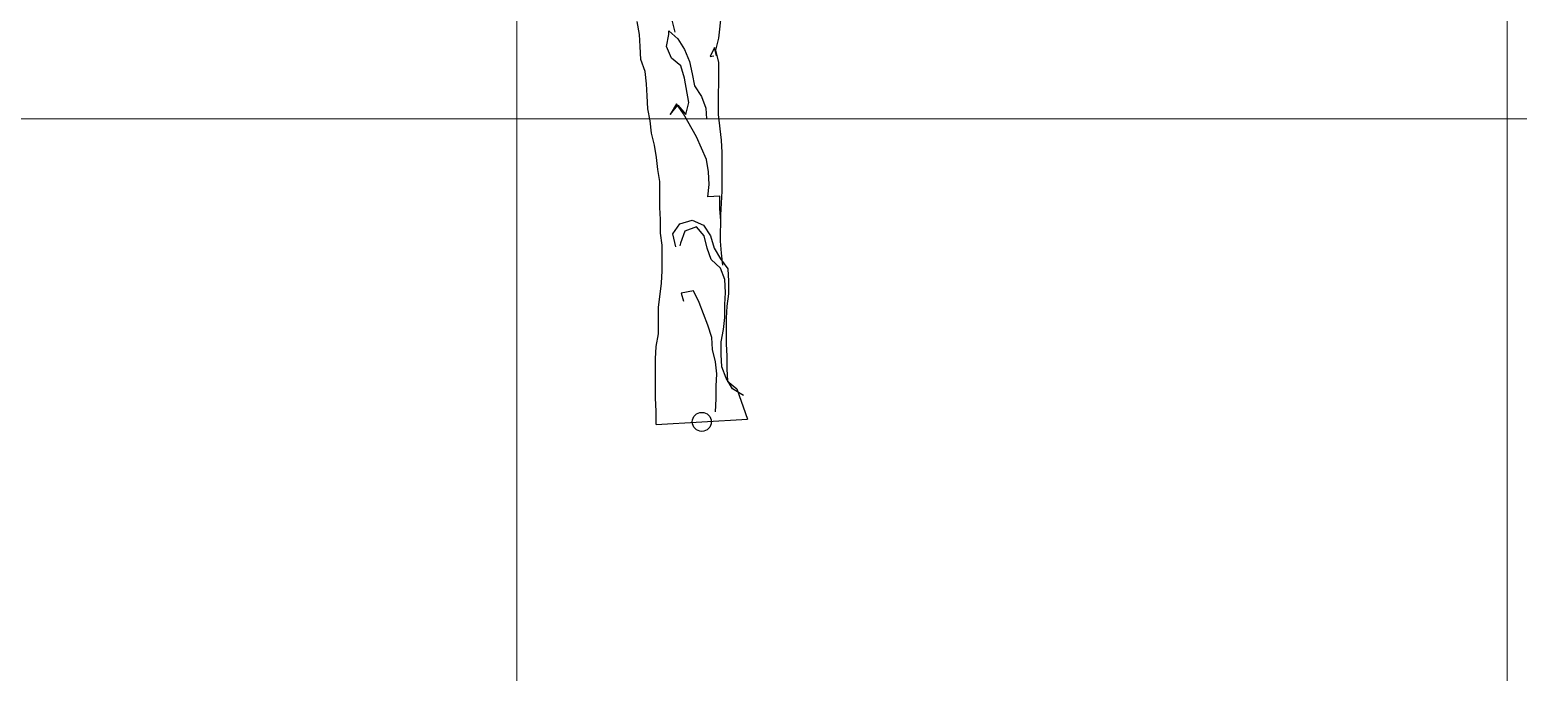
# Model space of a CAD drawing. Header units: millimetres. Extents: x 684983 to 685377, y 990360 to 990509.
# Drawn here: x 685186.994 to 685189.999, y 990420.922 to 990422.218 of the extents above; entities that cross this region are included whole.
import ezdxf

# ---------------------------------------------------------------- set-up
doc = ezdxf.new("R2010")
doc.units = ezdxf.units.MM
doc.layers.add('grid', color=8, linetype='Continuous', lineweight=9)
doc.layers.add('TEAK', color=7, linetype='Continuous')

# ---------------------------------------------------------------- blocks, each defined once
blk = doc.blocks.new('A$C25655A80')
for p, q in [((-0.1024, 0.5077), (-0.1053, 0.525)), ((-0.0543, 0.5105), (-0.0582, 0.5268)), ((0.0043, 0.5028), (0.0082, 0.5354)), ((-0.1014, 0.4913), (-0.1024, 0.5077)), ((-0.0659, 0.4913), (-0.063, 0.5076)), ((-0.063, 0.5124), (-0.0505, 0.5018)), ((-0.063, 0.5076), (-0.063, 0.5124)), ((-0.0505, 0.5018), (-0.0419, 0.4874)), ((0.0004, 0.4864), (0.0043, 0.5028)), ((-0.1005, 0.474), (-0.1014, 0.4913)), ((-0.0592, 0.4759), (-0.0659, 0.4913)), ((-0.0419, 0.4874), (-0.0351, 0.4711)), ((-0.0015, 0.4903), (-0.0073, 0.4778)), ((0.0014, 0.4787), (-0.0015, 0.4903)), ((0.0043, 0.4701), (0.0004, 0.4864)), ((-0.0947, 0.4577), (-0.1005, 0.474)), ((-0.0467, 0.4653), (-0.0592, 0.4759)), ((-0.0419, 0.449), (-0.0467, 0.4653)), ((-0.0351, 0.4711), (-0.0313, 0.4547)), ((-0.0073, 0.4778), (-0.0024, 0.4787)), ((0.0042, 0.3999), (0.0043, 0.4701)), ((-0.0928, 0.4413), (-0.0947, 0.4577)), ((-0.0919, 0.425), (-0.0928, 0.4413)), ((-0.0361, 0.4163), (-0.0419, 0.449)), ((-0.0313, 0.4547), (-0.0284, 0.4384)), ((-0.091, 0.4077), (-0.0919, 0.425)), ((-0.0284, 0.4384), (-0.0188, 0.424)), ((-0.0188, 0.424), (-0.0131, 0.4086)), ((-0.0881, 0.3913), (-0.091, 0.4077)), ((-0.0525, 0.4144), (-0.0612, 0.4)), ((-0.0612, 0.4), (-0.0506, 0.4124)), ((-0.0429, 0.4009), (-0.0525, 0.4144)), ((-0.0506, 0.4124), (-0.04, 0.3999)), ((-0.0256, 0.3701), (-0.0429, 0.4009)), ((-0.04, 0.3999), (-0.0361, 0.4163)), ((-0.0131, 0.4086), (-0.0121, 0.3941)), ((-0.0862, 0.375), (-0.0881, 0.3913)), ((0.008, 0.3653), (0.0042, 0.3999)), ((-0.0823, 0.3586), (-0.0862, 0.375)), ((-0.0122, 0.3394), (-0.0256, 0.3701)), ((0.009, 0.3489), (0.008, 0.3653)), ((-0.0795, 0.3423), (-0.0823, 0.3586)), ((-0.0776, 0.326), (-0.0795, 0.3423)), ((0.0089, 0.297), (0.009, 0.3489)), ((-0.0747, 0.3096), (-0.0776, 0.326)), ((-0.0093, 0.323), (-0.0122, 0.3394)), ((-0.0084, 0.3057), (-0.0093, 0.323)), ((-0.0747, 0.275), (-0.0747, 0.3096)), ((-0.0103, 0.2894), (-0.0084, 0.3057)), ((0.006, 0.2903), (-0.0103, 0.2894)), ((0.006, 0.273), (0.006, 0.2903)), ((0.007, 0.2644), (0.0089, 0.297)), ((-0.0738, 0.2587), (-0.0747, 0.275)), ((0.007, 0.2567), (0.006, 0.273)), ((0.0069, 0.2297), (0.007, 0.2644)), ((-0.0738, 0.2404), (-0.0738, 0.2587)), ((-0.0575, 0.2394), (-0.0478, 0.2529)), ((-0.0478, 0.2529), (-0.0315, 0.2577)), ((-0.0411, 0.2432), (-0.0469, 0.2269)), ((-0.0257, 0.249), (-0.0411, 0.2432)), ((-0.0315, 0.2577), (-0.0161, 0.2509)), ((-0.0152, 0.2365), (-0.0257, 0.249)), ((-0.0161, 0.2509), (-0.0065, 0.2365)), ((-0.0719, 0.224), (-0.0738, 0.2404)), ((-0.0719, 0.1894), (-0.0719, 0.224)), ((-0.0536, 0.2221), (-0.0575, 0.2394)), ((-0.0469, 0.2269), (-0.0479, 0.2231)), ((-0.0113, 0.2201), (-0.0152, 0.2365)), ((-0.0065, 0.2365), (-0.0017, 0.2201)), ((0.0079, 0.2134), (0.0069, 0.2297)), ((-0.0056, 0.2048), (-0.0113, 0.2201)), ((0.0069, 0.1932), (-0.0056, 0.2048)), ((-0.0017, 0.2201), (0.0069, 0.2057)), ((0.0069, 0.2057), (0.0165, 0.1922)), ((0.0098, 0.1971), (0.0079, 0.2134)), ((-0.0729, 0.1731), (-0.0719, 0.1894)), ((0.0127, 0.1778), (0.0069, 0.1932)), ((0.0165, 0.1922), (0.0175, 0.1759)), ((-0.0768, 0.1404), (-0.0729, 0.1731)), ((-0.0297, 0.1625), (-0.046, 0.1596)), ((-0.022, 0.1471), (-0.0297, 0.1625)), ((0.0126, 0.1442), (0.0136, 0.1605)), ((0.0136, 0.1605), (0.0127, 0.1778)), ((0.0175, 0.1759), (0.0174, 0.1586)), ((-0.0768, 0.1049), (-0.0768, 0.1404)), ((-0.046, 0.1596), (-0.0431, 0.149)), ((-0.0105, 0.1163), (-0.022, 0.1471)), ((0.0126, 0.1269), (0.0126, 0.1442)), ((0.0155, 0.1423), (0.0145, 0.1259)), ((0.0174, 0.1586), (0.0155, 0.1423)), ((0.0107, 0.1105), (0.0126, 0.1269)), ((0.0145, 0.1259), (0.0145, 0.0913)), ((-0.0797, 0.0876), (-0.0768, 0.1049)), ((-0.0047, 0.1), (-0.0105, 0.1163)), ((0.0078, 0.0942), (0.0107, 0.1105)), ((-0.0807, 0.0712), (-0.0797, 0.0876)), ((-0.0038, 0.0836), (-0.0047, 0.1)), ((0.0001, 0.0673), (-0.0038, 0.0836)), ((0.0078, 0.0769), (0.0078, 0.0942)), ((0.0145, 0.0913), (0.0154, 0.075)), ((-0.0807, 0.0183), (-0.0807, 0.0712)), ((0.002, 0.0509), (0.0001, 0.0673)), ((0.0087, 0.0606), (0.0078, 0.0769)), ((0.0145, 0.0452), (0.0087, 0.0606)), ((0.0154, 0.075), (0.0154, 0.0577)), ((0.001, 0.0346), (0.002, 0.0509)), ((0.0231, 0.0307), (0.0145, 0.0452)), ((0.0154, 0.0577), (0.0164, 0.0413)), ((0.0164, 0.0413), (0.0289, 0.0307)), ((0.001, 0.0173), (0.001, 0.0346)), ((0.0375, 0.0221), (0.0231, 0.0307)), ((0.0289, 0.0307), (0.043, -0.0101)), ((-0.0798, 0.001), (-0.0807, 0.0183)), ((-0.0798, -0.0172), (-0.0798, 0.001)), ((0, 0), (0.001, 0.0173))]:
    blk.add_line(p, q)
blk = doc.blocks.new('TR')
blk.add_line((-0.0606, -0.0024, 1.3453), (0.0622, 0.0048, 1.3453))
blk.add_circle((0.0008, 0.0012, 1.3453), 0.0128)
blk.add_blockref('A$C25655A80', (0.0192, 0.0148, 1.3453))

msp = doc.modelspace()

# ---------------------------------------------------------------- linework, layer by layer
at = {"layer": 'grid'}
for p, q in [((685187.9771, 990509.1548), (685187.9771, 990370.8996)), ((685189.9771, 990509.1548), (685189.9771, 990370.8996)), ((685221.1591, 990422.0381), (685118.727, 990422.0381))]:
    msp.add_line(p, q, dxfattribs=at)

# ---------------------------------------------------------------- block references
at = {"layer": 'TEAK', "xscale": 1.5, "yscale": 1.5, "zscale": 1.5}
msp.add_blockref('TR', (685188.3495, 990421.425, 97.8), dxfattribs=at)

doc.saveas('drawing.dxf')
